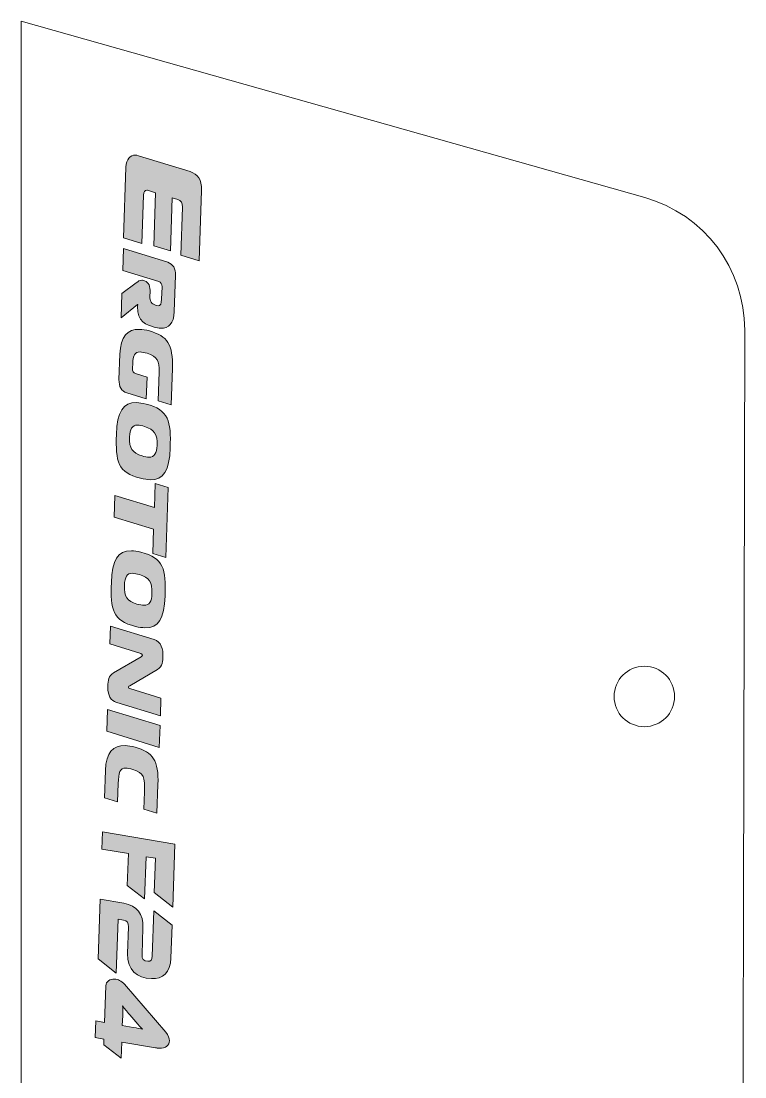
# Model space of a CAD drawing. Header units: millimetres. Extents: x -113 to 313, y -292 to -9.
# Drawn here: x 276.48 to 302.81, y -52.41 to -14.01 of the extents above; entities that cross this region are included whole.
import ezdxf

# ---------------------------------------------------------------- set-up
doc = ezdxf.new("R2010")
doc.units = ezdxf.units.MM
doc.header["$MEASUREMENT"] = 0
for name, color, linetype, lineweight in [('カット1(R255G0B0)', 7, 'Continuous', 0), ('カット2(R0G0B255)', 7, 'Continuous', 0), ('彫刻', 7, 'Continuous', 0)]:
    doc.layers.add(name, color=color, linetype=linetype, lineweight=lineweight)

msp = doc.modelspace()

# ---------------------------------------------------------------- hatches: boundary and pattern name
at = {"layer": '彫刻', "transparency": 33554687}
h = msp.add_hatch(color=7, dxfattribs=at)
h.dxf.hatch_style = 2
edge = h.paths.add_edge_path()
edge.add_spline(control_points=[(282.285, -22.519), (282.285, -22.519), (282.346, -20.772), (282.346, -20.772), (282.351, -20.621), (282.298, -20.533), (282.181, -20.498), (282.181, -20.498), (281.977, -20.436), (281.977, -20.436), (281.977, -20.436), (281.91, -22.365), (281.91, -22.365), (281.91, -22.365), (281.306, -22.177), (281.306, -22.177), (281.306, -22.177), (281.372, -20.248), (281.372, -20.248), (281.372, -20.248), (281.114, -20.168), (281.114, -20.168), (281.09, -20.163), (281.07, -20.157), (281.051, -20.156), (280.975, -20.154), (280.938, -20.213), (280.933, -20.334), (280.933, -20.334), (280.872, -22.101), (280.872, -22.101), (280.872, -22.101), (280.205, -21.896), (280.205, -21.896), (280.205, -21.896), (280.294, -19.321), (280.294, -19.321), (280.305, -19.023), (280.452, -18.877), (280.639, -18.883), (280.674, -18.884), (280.71, -18.891), (280.745, -18.902), (280.745, -18.902), (282.628, -19.483), (282.628, -19.483), (282.903, -19.568), (283.054, -19.765), (283.04, -20.169), (283.04, -20.169), (282.952, -22.724), (282.952, -22.724), (282.952, -22.724), (282.285, -22.519), (282.285, -22.519)], knot_values=[0, 0, 0, 0, 1, 1, 1, 2, 2, 2, 3, 3, 3, 4, 4, 4, 5, 5, 5, 6, 6, 6, 7, 7, 7, 8, 8, 8, 9, 9, 9, 10, 10, 10, 11, 11, 11, 12, 12, 12, 13, 13, 13, 14, 14, 14, 15, 15, 15, 16, 16, 16, 17, 17, 17, 18, 18, 18, 18], degree=3, periodic=0)
h = msp.add_hatch(color=7, dxfattribs=at)
h.dxf.hatch_style = 2
edge = h.paths.add_edge_path()
edge.add_spline(control_points=[(281.811, -22.78), (282.001, -22.839), (282.106, -23.011), (282.097, -23.257), (282.097, -23.257), (282.052, -24.572), (282.052, -24.572), (282.036, -25.018), (281.843, -25.187), (281.56, -25.177), (281.486, -25.174), (281.406, -25.165), (281.321, -25.141), (281.049, -25.064), (280.697, -24.95), (280.716, -24.389), (280.716, -24.389), (280.719, -24.319), (280.719, -24.319), (280.719, -24.319), (280.708, -24.315), (280.708, -24.315), (280.708, -24.315), (280.115, -24.804), (280.115, -24.804), (280.115, -24.804), (280.146, -23.92), (280.146, -23.92), (280.146, -23.92), (280.661, -23.53), (280.661, -23.53), (280.751, -23.463), (280.783, -23.429), (280.871, -23.432), (280.89, -23.433), (280.906, -23.437), (280.926, -23.441), (280.926, -23.441), (280.966, -23.453), (280.966, -23.453), (281.13, -23.505), (281.177, -23.664), (281.17, -23.875), (281.17, -23.875), (281.165, -23.994), (281.165, -23.994), (281.158, -24.204), (281.208, -24.29), (281.371, -24.342), (281.404, -24.353), (281.434, -24.358), (281.459, -24.359), (281.552, -24.362), (281.582, -24.293), (281.588, -24.124), (281.588, -24.124), (281.604, -23.672), (281.604, -23.672), (281.607, -23.567), (281.571, -23.506), (281.489, -23.482), (281.489, -23.482), (280.175, -23.075), (280.175, -23.075), (280.175, -23.075), (280.203, -22.282), (280.203, -22.282), (280.203, -22.282), (281.811, -22.78), (281.811, -22.78)], knot_values=[0, 0, 0, 0, 1, 1, 1, 2, 2, 2, 3, 3, 3, 4, 4, 4, 5, 5, 5, 6, 6, 6, 7, 7, 7, 8, 8, 8, 9, 9, 9, 10, 10, 10, 11, 11, 11, 12, 12, 12, 13, 13, 13, 14, 14, 14, 15, 15, 15, 16, 16, 16, 17, 17, 17, 18, 18, 18, 19, 19, 19, 20, 20, 20, 21, 21, 21, 22, 22, 22, 23, 23, 23, 23], degree=3, periodic=0)
h = msp.add_hatch(color=7, dxfattribs=at)
h.dxf.hatch_style = 2
edge = h.paths.add_edge_path()
edge.add_spline(control_points=[(281.497, -26.762), (281.51, -26.376), (281.444, -26.205), (281.063, -26.09), (280.973, -26.063), (280.871, -26.045), (280.811, -26.043), (280.61, -26.036), (280.548, -26.171), (280.537, -26.466), (280.537, -26.466), (280.532, -26.634), (280.532, -26.634), (280.528, -26.739), (280.564, -26.8), (280.646, -26.828), (280.646, -26.828), (281.06, -26.954), (281.06, -26.954), (281.06, -26.954), (281.033, -27.747), (281.033, -27.747), (281.033, -27.747), (280.324, -27.529), (280.324, -27.529), (280.134, -27.47), (280.029, -27.294), (280.038, -27.049), (280.038, -27.049), (280.07, -26.123), (280.07, -26.123), (280.092, -25.478), (280.347, -25.205), (280.781, -25.22), (280.892, -25.224), (281.015, -25.242), (281.146, -25.279), (281.804, -25.459), (282.011, -25.765), (281.98, -26.642), (281.98, -26.642), (281.934, -27.968), (281.934, -27.968), (281.934, -27.968), (281.46, -27.821), (281.46, -27.821), (281.46, -27.821), (281.497, -26.762), (281.497, -26.762)], knot_values=[0, 0, 0, 0, 1, 1, 1, 2, 2, 2, 3, 3, 3, 4, 4, 4, 5, 5, 5, 6, 6, 6, 7, 7, 7, 8, 8, 8, 9, 9, 9, 10, 10, 10, 11, 11, 11, 12, 12, 12, 13, 13, 13, 14, 14, 14, 15, 15, 15, 16, 16, 16, 16], degree=3, periodic=0)
h = msp.add_hatch(color=7, dxfattribs=at)
h.dxf.hatch_style = 2
edge = h.paths.add_edge_path()
edge.add_spline(control_points=[(280.713, -28.705), (280.521, -28.699), (280.433, -28.854), (280.423, -29.134), (280.409, -29.555), (280.524, -29.714), (280.879, -29.824), (280.966, -29.852), (281.07, -29.866), (281.133, -29.868), (281.326, -29.875), (281.417, -29.723), (281.426, -29.443), (281.441, -29.022), (281.325, -28.86), (280.971, -28.753), (280.881, -28.725), (280.777, -28.708), (280.713, -28.705)], knot_values=[0, 0, 0, 0, 1, 1, 1, 2, 2, 2, 3, 3, 3, 4, 4, 4, 5, 5, 5, 6, 6, 6, 6], degree=3, periodic=0)
edge = h.paths.add_edge_path()
edge.add_spline(control_points=[(281.171, -30.688), (281.056, -30.684), (280.973, -30.674), (280.823, -30.637), (279.995, -30.433), (279.913, -30.026), (279.947, -29.044), (279.975, -28.22), (280.183, -27.869), (280.676, -27.886), (280.791, -27.89), (280.876, -27.903), (281.026, -27.94), (281.854, -28.144), (281.936, -28.551), (281.902, -29.533), (281.874, -30.357), (281.666, -30.705), (281.171, -30.688)], knot_values=[0, 0, 0, 0, 1, 1, 1, 2, 2, 2, 3, 3, 3, 4, 4, 4, 5, 5, 5, 6, 6, 6, 6], degree=3, periodic=0)
h = msp.add_hatch(color=7, dxfattribs=at)
h.dxf.hatch_style = 2
edge = h.paths.add_edge_path()
edge.add_spline(control_points=[(279.893, -31.258), (279.893, -31.258), (281.326, -31.701), (281.326, -31.701), (281.326, -31.701), (281.356, -30.824), (281.356, -30.824), (281.356, -30.824), (281.831, -30.97), (281.831, -30.97), (281.831, -30.97), (281.743, -33.517), (281.743, -33.517), (281.743, -33.517), (281.269, -33.371), (281.269, -33.371), (281.269, -33.371), (281.299, -32.494), (281.299, -32.494), (281.299, -32.494), (279.865, -32.051), (279.865, -32.051), (279.865, -32.051), (279.893, -31.258), (279.893, -31.258)], knot_values=[0, 0, 0, 0, 1, 1, 1, 2, 2, 2, 3, 3, 3, 4, 4, 4, 5, 5, 5, 6, 6, 6, 7, 7, 7, 8, 8, 8, 8], degree=3, periodic=0)
h = msp.add_hatch(color=7, dxfattribs=at)
h.dxf.hatch_style = 2
edge = h.paths.add_edge_path()
edge.add_spline(control_points=[(280.527, -34.093), (280.335, -34.086), (280.247, -34.241), (280.237, -34.522), (280.223, -34.943), (280.338, -35.101), (280.693, -35.212), (280.78, -35.24), (280.884, -35.254), (280.947, -35.256), (281.14, -35.263), (281.231, -35.111), (281.24, -34.831), (281.255, -34.41), (281.139, -34.248), (280.785, -34.141), (280.695, -34.113), (280.591, -34.095), (280.527, -34.093)], knot_values=[0, 0, 0, 0, 1, 1, 1, 2, 2, 2, 3, 3, 3, 4, 4, 4, 5, 5, 5, 6, 6, 6, 6], degree=3, periodic=0)
edge = h.paths.add_edge_path()
edge.add_spline(control_points=[(280.985, -36.075), (280.87, -36.071), (280.787, -36.062), (280.637, -36.025), (279.809, -35.821), (279.727, -35.414), (279.761, -34.432), (279.789, -33.608), (279.997, -33.257), (280.49, -33.274), (280.605, -33.278), (280.69, -33.291), (280.84, -33.328), (281.668, -33.532), (281.75, -33.939), (281.716, -34.921), (281.688, -35.745), (281.48, -36.093), (280.985, -36.075)], knot_values=[0, 0, 0, 0, 1, 1, 1, 2, 2, 2, 3, 3, 3, 4, 4, 4, 5, 5, 5, 6, 6, 6, 6], degree=3, periodic=0)
h = msp.add_hatch(color=7, dxfattribs=at)
h.dxf.hatch_style = 2
edge = h.paths.add_edge_path()
edge.add_spline(control_points=[(279.955, -38.793), (279.884, -38.77), (279.614, -38.694), (279.631, -38.192), (279.637, -38.006), (279.66, -37.817), (279.838, -37.715), (279.838, -37.715), (280.841, -37.128), (280.841, -37.128), (280.861, -37.118), (280.889, -37.101), (280.89, -37.077), (280.89, -37.066), (280.892, -37.028), (280.837, -37.012), (280.837, -37.012), (279.706, -36.66), (279.706, -36.66), (279.706, -36.66), (279.728, -36.015), (279.728, -36.015), (279.728, -36.015), (281.32, -36.505), (281.32, -36.505), (281.571, -36.584), (281.65, -36.843), (281.64, -37.127), (281.636, -37.257), (281.619, -37.488), (281.445, -37.591), (281.445, -37.591), (280.433, -38.181), (280.433, -38.181), (280.413, -38.194), (280.385, -38.208), (280.384, -38.236), (280.383, -38.274), (280.413, -38.282), (280.429, -38.286), (280.429, -38.286), (281.566, -38.638), (281.566, -38.638), (281.566, -38.638), (281.544, -39.284), (281.544, -39.284), (281.544, -39.284), (279.955, -38.793), (279.955, -38.793)], knot_values=[0, 0, 0, 0, 1, 1, 1, 2, 2, 2, 3, 3, 3, 4, 4, 4, 5, 5, 5, 6, 6, 6, 7, 7, 7, 8, 8, 8, 9, 9, 9, 10, 10, 10, 11, 11, 11, 12, 12, 12, 13, 13, 13, 14, 14, 14, 15, 15, 15, 16, 16, 16, 16], degree=3, periodic=0)
h = msp.add_hatch(color=7, dxfattribs=at)
h.dxf.hatch_style = 2
edge = h.paths.add_edge_path()
edge.add_spline(control_points=[(279.624, -39.045), (279.624, -39.045), (281.532, -39.635), (281.532, -39.635), (281.532, -39.635), (281.504, -40.427), (281.504, -40.427), (281.504, -40.427), (279.596, -39.838), (279.596, -39.838), (279.596, -39.838), (279.624, -39.045), (279.624, -39.045)], knot_values=[0, 0, 0, 0, 1, 1, 1, 2, 2, 2, 3, 3, 3, 4, 4, 4, 4], degree=3, periodic=0)
h = msp.add_hatch(color=7, dxfattribs=at)
h.dxf.hatch_style = 2
edge = h.paths.add_edge_path()
edge.add_spline(control_points=[(279.547, -41.262), (279.569, -40.617), (279.824, -40.345), (280.259, -40.36), (280.369, -40.363), (280.492, -40.382), (280.623, -40.418), (281.281, -40.599), (281.488, -40.904), (281.457, -41.781), (281.457, -41.781), (281.422, -42.819), (281.422, -42.819), (281.422, -42.819), (280.947, -42.673), (280.947, -42.673), (280.947, -42.673), (280.969, -42.042), (280.969, -42.042), (280.987, -41.516), (280.949, -41.356), (280.54, -41.23), (280.447, -41.202), (280.346, -41.184), (280.285, -41.182), (280.073, -41.175), (280.024, -41.338), (280.01, -41.745), (280.01, -41.745), (279.987, -42.412), (279.987, -42.412), (279.987, -42.412), (279.512, -42.265), (279.512, -42.265), (279.512, -42.265), (279.547, -41.262), (279.547, -41.262)], knot_values=[0, 0, 0, 0, 1, 1, 1, 2, 2, 2, 3, 3, 3, 4, 4, 4, 5, 5, 5, 6, 6, 6, 7, 7, 7, 8, 8, 8, 9, 9, 9, 10, 10, 10, 11, 11, 11, 12, 12, 12, 12], degree=3, periodic=0)
h = msp.add_hatch(color=7, dxfattribs=at)
h.dxf.hatch_style = 2
edge = h.paths.add_edge_path()
edge.add_spline(control_points=[(281.995, -46.233), (281.995, -46.233), (281.324, -45.708), (281.324, -45.708), (281.324, -45.708), (281.367, -44.46), (281.367, -44.46), (281.367, -44.46), (281.024, -44.403), (281.024, -44.403), (281.024, -44.403), (280.971, -45.94), (280.971, -45.94), (280.971, -45.94), (280.341, -45.448), (280.341, -45.448), (280.341, -45.448), (280.381, -44.292), (280.381, -44.292), (280.381, -44.292), (279.416, -44.127), (279.416, -44.127), (279.416, -44.127), (279.438, -43.493), (279.438, -43.493), (279.438, -43.493), (282.074, -43.947), (282.074, -43.947), (282.074, -43.947), (281.995, -46.233), (281.995, -46.233)], knot_values=[0, 0, 0, 0, 1, 1, 1, 2, 2, 2, 3, 3, 3, 4, 4, 4, 5, 5, 5, 6, 6, 6, 7, 7, 7, 8, 8, 8, 9, 9, 9, 10, 10, 10, 10], degree=3, periodic=0)
h = msp.add_hatch(color=7, dxfattribs=at)
h.dxf.hatch_style = 2
edge = h.paths.add_edge_path()
edge.add_spline(control_points=[(281.973, -46.892), (281.973, -46.892), (281.931, -48.088), (281.931, -48.088), (281.912, -48.634), (281.635, -48.853), (281.219, -48.839), (280.697, -48.821), (280.33, -48.527), (280.351, -47.926), (280.351, -47.926), (280.384, -46.956), (280.384, -46.956), (280.389, -46.81), (280.337, -46.728), (280.203, -46.708), (280.203, -46.708), (280.01, -46.674), (280.01, -46.674), (280.01, -46.674), (279.941, -48.645), (279.941, -48.645), (279.941, -48.645), (279.278, -48.121), (279.278, -48.121), (279.278, -48.121), (279.353, -45.949), (279.353, -45.949), (279.353, -45.949), (280.216, -46.098), (280.216, -46.098), (280.697, -46.182), (280.928, -46.486), (280.911, -46.986), (280.911, -46.986), (280.877, -47.957), (280.877, -47.957), (280.871, -48.127), (280.928, -48.203), (281.087, -48.208), (281.197, -48.212), (281.239, -48.149), (281.244, -48.018), (281.244, -48.018), (281.301, -46.368), (281.301, -46.368), (281.301, -46.368), (281.973, -46.892), (281.973, -46.892)], knot_values=[0, 0, 0, 0, 1, 1, 1, 2, 2, 2, 3, 3, 3, 4, 4, 4, 5, 5, 5, 6, 6, 6, 7, 7, 7, 8, 8, 8, 9, 9, 9, 10, 10, 10, 11, 11, 11, 12, 12, 12, 13, 13, 13, 14, 14, 14, 15, 15, 15, 16, 16, 16, 16], degree=3, periodic=0)
h = msp.add_hatch(color=7, dxfattribs=at)
h.dxf.hatch_style = 2
edge = h.paths.add_edge_path()
edge.add_spline(control_points=[(280.556, -50.612), (280.713, -50.639), (280.808, -50.658), (280.898, -50.679), (280.833, -50.619), (280.756, -50.534), (280.654, -50.414), (280.654, -50.414), (280.429, -50.15), (280.429, -50.15), (280.314, -50.018), (280.231, -49.917), (280.17, -49.832), (280.179, -49.915), (280.179, -50.028), (280.174, -50.178), (280.174, -50.178), (280.161, -50.544), (280.161, -50.544), (280.161, -50.544), (280.556, -50.612), (280.556, -50.612)], knot_values=[0, 0, 0, 0, 1, 1, 1, 2, 2, 2, 3, 3, 3, 4, 4, 4, 5, 5, 5, 6, 6, 6, 7, 7, 7, 7], degree=3, periodic=0)
edge = h.paths.add_edge_path()
edge.add_spline(control_points=[(279.561, -49.103), (279.567, -48.935), (279.712, -48.848), (279.879, -48.854), (279.998, -48.858), (280.13, -48.915), (280.245, -49.044), (280.245, -49.044), (281.739, -50.782), (281.739, -50.782), (281.842, -50.901), (281.874, -51.021), (281.871, -51.095), (281.866, -51.253), (281.754, -51.378), (281.497, -51.369), (281.453, -51.367), (281.41, -51.363), (281.366, -51.355), (281.366, -51.355), (280.141, -51.145), (280.141, -51.145), (280.141, -51.145), (280.12, -51.731), (280.12, -51.731), (280.12, -51.731), (279.487, -51.251), (279.487, -51.251), (279.487, -51.251), (279.494, -51.037), (279.494, -51.037), (279.494, -51.037), (279.179, -50.983), (279.179, -50.983), (279.179, -50.983), (279.2, -50.379), (279.2, -50.379), (279.2, -50.379), (279.515, -50.433), (279.515, -50.433), (279.515, -50.433), (279.561, -49.103), (279.561, -49.103)], knot_values=[0, 0, 0, 0, 1, 1, 1, 2, 2, 2, 3, 3, 3, 4, 4, 4, 5, 5, 5, 6, 6, 6, 7, 7, 7, 8, 8, 8, 9, 9, 9, 10, 10, 10, 11, 11, 11, 12, 12, 12, 13, 13, 13, 14, 14, 14, 14], degree=3, periodic=0)

# ---------------------------------------------------------------- linework, layer by layer
at = {"layer": 'カット1(R255G0B0)', "color": 1, "lineweight": 0}
msp.add_circle((299.148, -38.573), 1.1, dxfattribs=at)
at = {"layer": 'カット2(R0G0B255)', "color": 5, "lineweight": 0}
msp.add_open_spline([(276.48, -14.007), (276.48, -14.007), (299.161, -20.423), (299.161, -20.423), (301.318, -21.033), (302.805, -23.004), (302.8, -25.246), (302.8, -25.246), (302.693, -72.349), (302.693, -72.349), (302.683, -76.463), (299.555, -79.899), (295.46, -80.294), (295.46, -80.294), (276.48, -82.121), (276.48, -82.121), (276.48, -82.121), (276.48, -14.007), (276.48, -14.007)], degree=3, knots=[0, 0, 0, 0, 1, 1, 1, 2, 2, 2, 3, 3, 3, 4, 4, 4, 5, 5, 5, 6, 6, 6, 6], dxfattribs=at)
at = {"layer": '彫刻'}
for points, knots in [([(282.285, -22.519), (282.285, -22.519), (282.346, -20.772), (282.346, -20.772), (282.351, -20.621), (282.298, -20.533), (282.181, -20.498), (282.181, -20.498), (281.977, -20.436), (281.977, -20.436), (281.977, -20.436), (281.91, -22.365), (281.91, -22.365), (281.91, -22.365), (281.306, -22.177), (281.306, -22.177), (281.306, -22.177), (281.372, -20.248), (281.372, -20.248), (281.372, -20.248), (281.114, -20.168), (281.114, -20.168), (281.09, -20.163), (281.07, -20.157), (281.051, -20.156), (280.975, -20.154), (280.938, -20.213), (280.933, -20.334), (280.933, -20.334), (280.872, -22.101), (280.872, -22.101), (280.872, -22.101), (280.205, -21.896), (280.205, -21.896), (280.205, -21.896), (280.294, -19.321), (280.294, -19.321), (280.305, -19.023), (280.452, -18.877), (280.639, -18.883), (280.674, -18.884), (280.71, -18.891), (280.745, -18.902), (280.745, -18.902), (282.628, -19.483), (282.628, -19.483), (282.903, -19.568), (283.054, -19.765), (283.04, -20.169), (283.04, -20.169), (282.952, -22.724), (282.952, -22.724), (282.952, -22.724), (282.285, -22.519), (282.285, -22.519)], [0, 0, 0, 0, 1, 1, 1, 2, 2, 2, 3, 3, 3, 4, 4, 4, 5, 5, 5, 6, 6, 6, 7, 7, 7, 8, 8, 8, 9, 9, 9, 10, 10, 10, 11, 11, 11, 12, 12, 12, 13, 13, 13, 14, 14, 14, 15, 15, 15, 16, 16, 16, 17, 17, 17, 18, 18, 18, 18]), ([(281.811, -22.78), (282.001, -22.839), (282.106, -23.011), (282.097, -23.257), (282.097, -23.257), (282.052, -24.572), (282.052, -24.572), (282.036, -25.018), (281.843, -25.187), (281.56, -25.177), (281.486, -25.174), (281.406, -25.165), (281.321, -25.141), (281.049, -25.064), (280.697, -24.95), (280.716, -24.389), (280.716, -24.389), (280.719, -24.319), (280.719, -24.319), (280.719, -24.319), (280.708, -24.315), (280.708, -24.315), (280.708, -24.315), (280.115, -24.804), (280.115, -24.804), (280.115, -24.804), (280.146, -23.92), (280.146, -23.92), (280.146, -23.92), (280.661, -23.53), (280.661, -23.53), (280.751, -23.463), (280.783, -23.429), (280.871, -23.432), (280.89, -23.433), (280.906, -23.437), (280.926, -23.441), (280.926, -23.441), (280.966, -23.453), (280.966, -23.453), (281.13, -23.505), (281.177, -23.664), (281.17, -23.875), (281.17, -23.875), (281.165, -23.994), (281.165, -23.994), (281.158, -24.204), (281.208, -24.29), (281.371, -24.342), (281.404, -24.353), (281.434, -24.358), (281.459, -24.359), (281.552, -24.362), (281.582, -24.293), (281.588, -24.124), (281.588, -24.124), (281.604, -23.672), (281.604, -23.672), (281.607, -23.567), (281.571, -23.506), (281.489, -23.482), (281.489, -23.482), (280.175, -23.075), (280.175, -23.075), (280.175, -23.075), (280.203, -22.282), (280.203, -22.282), (280.203, -22.282), (281.811, -22.78), (281.811, -22.78)], [0, 0, 0, 0, 1, 1, 1, 2, 2, 2, 3, 3, 3, 4, 4, 4, 5, 5, 5, 6, 6, 6, 7, 7, 7, 8, 8, 8, 9, 9, 9, 10, 10, 10, 11, 11, 11, 12, 12, 12, 13, 13, 13, 14, 14, 14, 15, 15, 15, 16, 16, 16, 17, 17, 17, 18, 18, 18, 19, 19, 19, 20, 20, 20, 21, 21, 21, 22, 22, 22, 23, 23, 23, 23]), ([(281.497, -26.762), (281.51, -26.376), (281.444, -26.205), (281.063, -26.09), (280.973, -26.063), (280.871, -26.045), (280.811, -26.043), (280.61, -26.036), (280.548, -26.171), (280.537, -26.466), (280.537, -26.466), (280.532, -26.634), (280.532, -26.634), (280.528, -26.739), (280.564, -26.8), (280.646, -26.828), (280.646, -26.828), (281.06, -26.954), (281.06, -26.954), (281.06, -26.954), (281.033, -27.747), (281.033, -27.747), (281.033, -27.747), (280.324, -27.529), (280.324, -27.529), (280.134, -27.47), (280.029, -27.294), (280.038, -27.049), (280.038, -27.049), (280.07, -26.123), (280.07, -26.123), (280.092, -25.478), (280.347, -25.205), (280.781, -25.22), (280.892, -25.224), (281.015, -25.242), (281.146, -25.279), (281.804, -25.459), (282.011, -25.765), (281.98, -26.642), (281.98, -26.642), (281.934, -27.968), (281.934, -27.968), (281.934, -27.968), (281.46, -27.821), (281.46, -27.821), (281.46, -27.821), (281.497, -26.762), (281.497, -26.762)], [0, 0, 0, 0, 1, 1, 1, 2, 2, 2, 3, 3, 3, 4, 4, 4, 5, 5, 5, 6, 6, 6, 7, 7, 7, 8, 8, 8, 9, 9, 9, 10, 10, 10, 11, 11, 11, 12, 12, 12, 13, 13, 13, 14, 14, 14, 15, 15, 15, 16, 16, 16, 16]), ([(281.171, -30.688), (281.056, -30.684), (280.973, -30.674), (280.823, -30.637), (279.995, -30.433), (279.913, -30.026), (279.947, -29.044), (279.975, -28.22), (280.183, -27.869), (280.676, -27.886), (280.791, -27.89), (280.876, -27.903), (281.026, -27.94), (281.854, -28.144), (281.936, -28.551), (281.902, -29.533), (281.874, -30.357), (281.666, -30.705), (281.171, -30.688)], [0, 0, 0, 0, 1, 1, 1, 2, 2, 2, 3, 3, 3, 4, 4, 4, 5, 5, 5, 6, 6, 6, 6]), ([(280.713, -28.705), (280.521, -28.699), (280.433, -28.854), (280.423, -29.134), (280.409, -29.555), (280.524, -29.714), (280.879, -29.824), (280.966, -29.852), (281.07, -29.866), (281.133, -29.868), (281.326, -29.875), (281.417, -29.723), (281.426, -29.443), (281.441, -29.022), (281.325, -28.86), (280.971, -28.753), (280.881, -28.725), (280.777, -28.708), (280.713, -28.705)], [0, 0, 0, 0, 1, 1, 1, 2, 2, 2, 3, 3, 3, 4, 4, 4, 5, 5, 5, 6, 6, 6, 6]), ([(279.893, -31.258), (279.893, -31.258), (281.326, -31.701), (281.326, -31.701), (281.326, -31.701), (281.356, -30.824), (281.356, -30.824), (281.356, -30.824), (281.831, -30.97), (281.831, -30.97), (281.831, -30.97), (281.743, -33.517), (281.743, -33.517), (281.743, -33.517), (281.269, -33.371), (281.269, -33.371), (281.269, -33.371), (281.299, -32.494), (281.299, -32.494), (281.299, -32.494), (279.865, -32.051), (279.865, -32.051), (279.865, -32.051), (279.893, -31.258), (279.893, -31.258)], [0, 0, 0, 0, 1, 1, 1, 2, 2, 2, 3, 3, 3, 4, 4, 4, 5, 5, 5, 6, 6, 6, 7, 7, 7, 8, 8, 8, 8]), ([(280.985, -36.075), (280.87, -36.071), (280.787, -36.062), (280.637, -36.025), (279.809, -35.821), (279.727, -35.414), (279.761, -34.432), (279.789, -33.608), (279.997, -33.257), (280.49, -33.274), (280.605, -33.278), (280.69, -33.291), (280.84, -33.328), (281.668, -33.532), (281.75, -33.939), (281.716, -34.921), (281.688, -35.745), (281.48, -36.093), (280.985, -36.075)], [0, 0, 0, 0, 1, 1, 1, 2, 2, 2, 3, 3, 3, 4, 4, 4, 5, 5, 5, 6, 6, 6, 6]), ([(280.527, -34.093), (280.335, -34.086), (280.247, -34.241), (280.237, -34.522), (280.223, -34.943), (280.338, -35.101), (280.693, -35.212), (280.78, -35.24), (280.884, -35.254), (280.947, -35.256), (281.14, -35.263), (281.231, -35.111), (281.24, -34.831), (281.255, -34.41), (281.139, -34.248), (280.785, -34.141), (280.695, -34.113), (280.591, -34.095), (280.527, -34.093)], [0, 0, 0, 0, 1, 1, 1, 2, 2, 2, 3, 3, 3, 4, 4, 4, 5, 5, 5, 6, 6, 6, 6]), ([(279.955, -38.793), (279.884, -38.77), (279.614, -38.694), (279.631, -38.192), (279.637, -38.006), (279.66, -37.817), (279.838, -37.715), (279.838, -37.715), (280.841, -37.128), (280.841, -37.128), (280.861, -37.118), (280.889, -37.101), (280.89, -37.077), (280.89, -37.066), (280.892, -37.028), (280.837, -37.012), (280.837, -37.012), (279.706, -36.66), (279.706, -36.66), (279.706, -36.66), (279.728, -36.015), (279.728, -36.015), (279.728, -36.015), (281.32, -36.505), (281.32, -36.505), (281.571, -36.584), (281.65, -36.843), (281.64, -37.127), (281.636, -37.257), (281.619, -37.488), (281.445, -37.591), (281.445, -37.591), (280.433, -38.181), (280.433, -38.181), (280.413, -38.194), (280.385, -38.208), (280.384, -38.236), (280.383, -38.274), (280.413, -38.282), (280.429, -38.286), (280.429, -38.286), (281.566, -38.638), (281.566, -38.638), (281.566, -38.638), (281.544, -39.284), (281.544, -39.284), (281.544, -39.284), (279.955, -38.793), (279.955, -38.793)], [0, 0, 0, 0, 1, 1, 1, 2, 2, 2, 3, 3, 3, 4, 4, 4, 5, 5, 5, 6, 6, 6, 7, 7, 7, 8, 8, 8, 9, 9, 9, 10, 10, 10, 11, 11, 11, 12, 12, 12, 13, 13, 13, 14, 14, 14, 15, 15, 15, 16, 16, 16, 16]), ([(279.624, -39.045), (279.624, -39.045), (281.532, -39.635), (281.532, -39.635), (281.532, -39.635), (281.504, -40.427), (281.504, -40.427), (281.504, -40.427), (279.596, -39.838), (279.596, -39.838), (279.596, -39.838), (279.624, -39.045), (279.624, -39.045)], [0, 0, 0, 0, 1, 1, 1, 2, 2, 2, 3, 3, 3, 4, 4, 4, 4]), ([(279.547, -41.262), (279.569, -40.617), (279.824, -40.345), (280.259, -40.36), (280.369, -40.363), (280.492, -40.382), (280.623, -40.418), (281.281, -40.599), (281.488, -40.904), (281.457, -41.781), (281.457, -41.781), (281.422, -42.819), (281.422, -42.819), (281.422, -42.819), (280.947, -42.673), (280.947, -42.673), (280.947, -42.673), (280.969, -42.042), (280.969, -42.042), (280.987, -41.516), (280.949, -41.356), (280.54, -41.23), (280.447, -41.202), (280.346, -41.184), (280.285, -41.182), (280.073, -41.175), (280.024, -41.338), (280.01, -41.745), (280.01, -41.745), (279.987, -42.412), (279.987, -42.412), (279.987, -42.412), (279.512, -42.265), (279.512, -42.265), (279.512, -42.265), (279.547, -41.262), (279.547, -41.262)], [0, 0, 0, 0, 1, 1, 1, 2, 2, 2, 3, 3, 3, 4, 4, 4, 5, 5, 5, 6, 6, 6, 7, 7, 7, 8, 8, 8, 9, 9, 9, 10, 10, 10, 11, 11, 11, 12, 12, 12, 12]), ([(281.995, -46.233), (281.995, -46.233), (281.324, -45.708), (281.324, -45.708), (281.324, -45.708), (281.367, -44.46), (281.367, -44.46), (281.367, -44.46), (281.024, -44.403), (281.024, -44.403), (281.024, -44.403), (280.971, -45.94), (280.971, -45.94), (280.971, -45.94), (280.341, -45.448), (280.341, -45.448), (280.341, -45.448), (280.381, -44.292), (280.381, -44.292), (280.381, -44.292), (279.416, -44.127), (279.416, -44.127), (279.416, -44.127), (279.438, -43.493), (279.438, -43.493), (279.438, -43.493), (282.074, -43.947), (282.074, -43.947), (282.074, -43.947), (281.995, -46.233), (281.995, -46.233)], [0, 0, 0, 0, 1, 1, 1, 2, 2, 2, 3, 3, 3, 4, 4, 4, 5, 5, 5, 6, 6, 6, 7, 7, 7, 8, 8, 8, 9, 9, 9, 10, 10, 10, 10]), ([(281.973, -46.892), (281.973, -46.892), (281.931, -48.088), (281.931, -48.088), (281.912, -48.634), (281.635, -48.853), (281.219, -48.839), (280.697, -48.821), (280.33, -48.527), (280.351, -47.926), (280.351, -47.926), (280.384, -46.956), (280.384, -46.956), (280.389, -46.81), (280.337, -46.728), (280.203, -46.708), (280.203, -46.708), (280.01, -46.674), (280.01, -46.674), (280.01, -46.674), (279.941, -48.645), (279.941, -48.645), (279.941, -48.645), (279.278, -48.121), (279.278, -48.121), (279.278, -48.121), (279.353, -45.949), (279.353, -45.949), (279.353, -45.949), (280.216, -46.098), (280.216, -46.098), (280.697, -46.182), (280.928, -46.486), (280.911, -46.986), (280.911, -46.986), (280.877, -47.957), (280.877, -47.957), (280.871, -48.127), (280.928, -48.203), (281.087, -48.208), (281.197, -48.212), (281.239, -48.149), (281.244, -48.018), (281.244, -48.018), (281.301, -46.368), (281.301, -46.368), (281.301, -46.368), (281.973, -46.892), (281.973, -46.892)], [0, 0, 0, 0, 1, 1, 1, 2, 2, 2, 3, 3, 3, 4, 4, 4, 5, 5, 5, 6, 6, 6, 7, 7, 7, 8, 8, 8, 9, 9, 9, 10, 10, 10, 11, 11, 11, 12, 12, 12, 13, 13, 13, 14, 14, 14, 15, 15, 15, 16, 16, 16, 16]), ([(279.561, -49.103), (279.567, -48.935), (279.712, -48.848), (279.879, -48.854), (279.998, -48.858), (280.13, -48.915), (280.245, -49.044), (280.245, -49.044), (281.739, -50.782), (281.739, -50.782), (281.842, -50.901), (281.874, -51.021), (281.871, -51.095), (281.866, -51.253), (281.754, -51.378), (281.497, -51.369), (281.453, -51.367), (281.41, -51.363), (281.366, -51.355), (281.366, -51.355), (280.141, -51.145), (280.141, -51.145), (280.141, -51.145), (280.12, -51.731), (280.12, -51.731), (280.12, -51.731), (279.487, -51.251), (279.487, -51.251), (279.487, -51.251), (279.494, -51.037), (279.494, -51.037), (279.494, -51.037), (279.179, -50.983), (279.179, -50.983), (279.179, -50.983), (279.2, -50.379), (279.2, -50.379), (279.2, -50.379), (279.515, -50.433), (279.515, -50.433), (279.515, -50.433), (279.561, -49.103), (279.561, -49.103)], [0, 0, 0, 0, 1, 1, 1, 2, 2, 2, 3, 3, 3, 4, 4, 4, 5, 5, 5, 6, 6, 6, 7, 7, 7, 8, 8, 8, 9, 9, 9, 10, 10, 10, 11, 11, 11, 12, 12, 12, 13, 13, 13, 14, 14, 14, 14]), ([(280.556, -50.612), (280.713, -50.639), (280.808, -50.658), (280.898, -50.679), (280.833, -50.619), (280.756, -50.534), (280.654, -50.414), (280.654, -50.414), (280.429, -50.15), (280.429, -50.15), (280.314, -50.018), (280.231, -49.917), (280.17, -49.832), (280.179, -49.915), (280.179, -50.028), (280.174, -50.178), (280.174, -50.178), (280.161, -50.544), (280.161, -50.544), (280.161, -50.544), (280.556, -50.612), (280.556, -50.612)], [0, 0, 0, 0, 1, 1, 1, 2, 2, 2, 3, 3, 3, 4, 4, 4, 5, 5, 5, 6, 6, 6, 7, 7, 7, 7])]:
    msp.add_open_spline(points, degree=3, knots=knots, dxfattribs=at)

doc.saveas('drawing.dxf')
